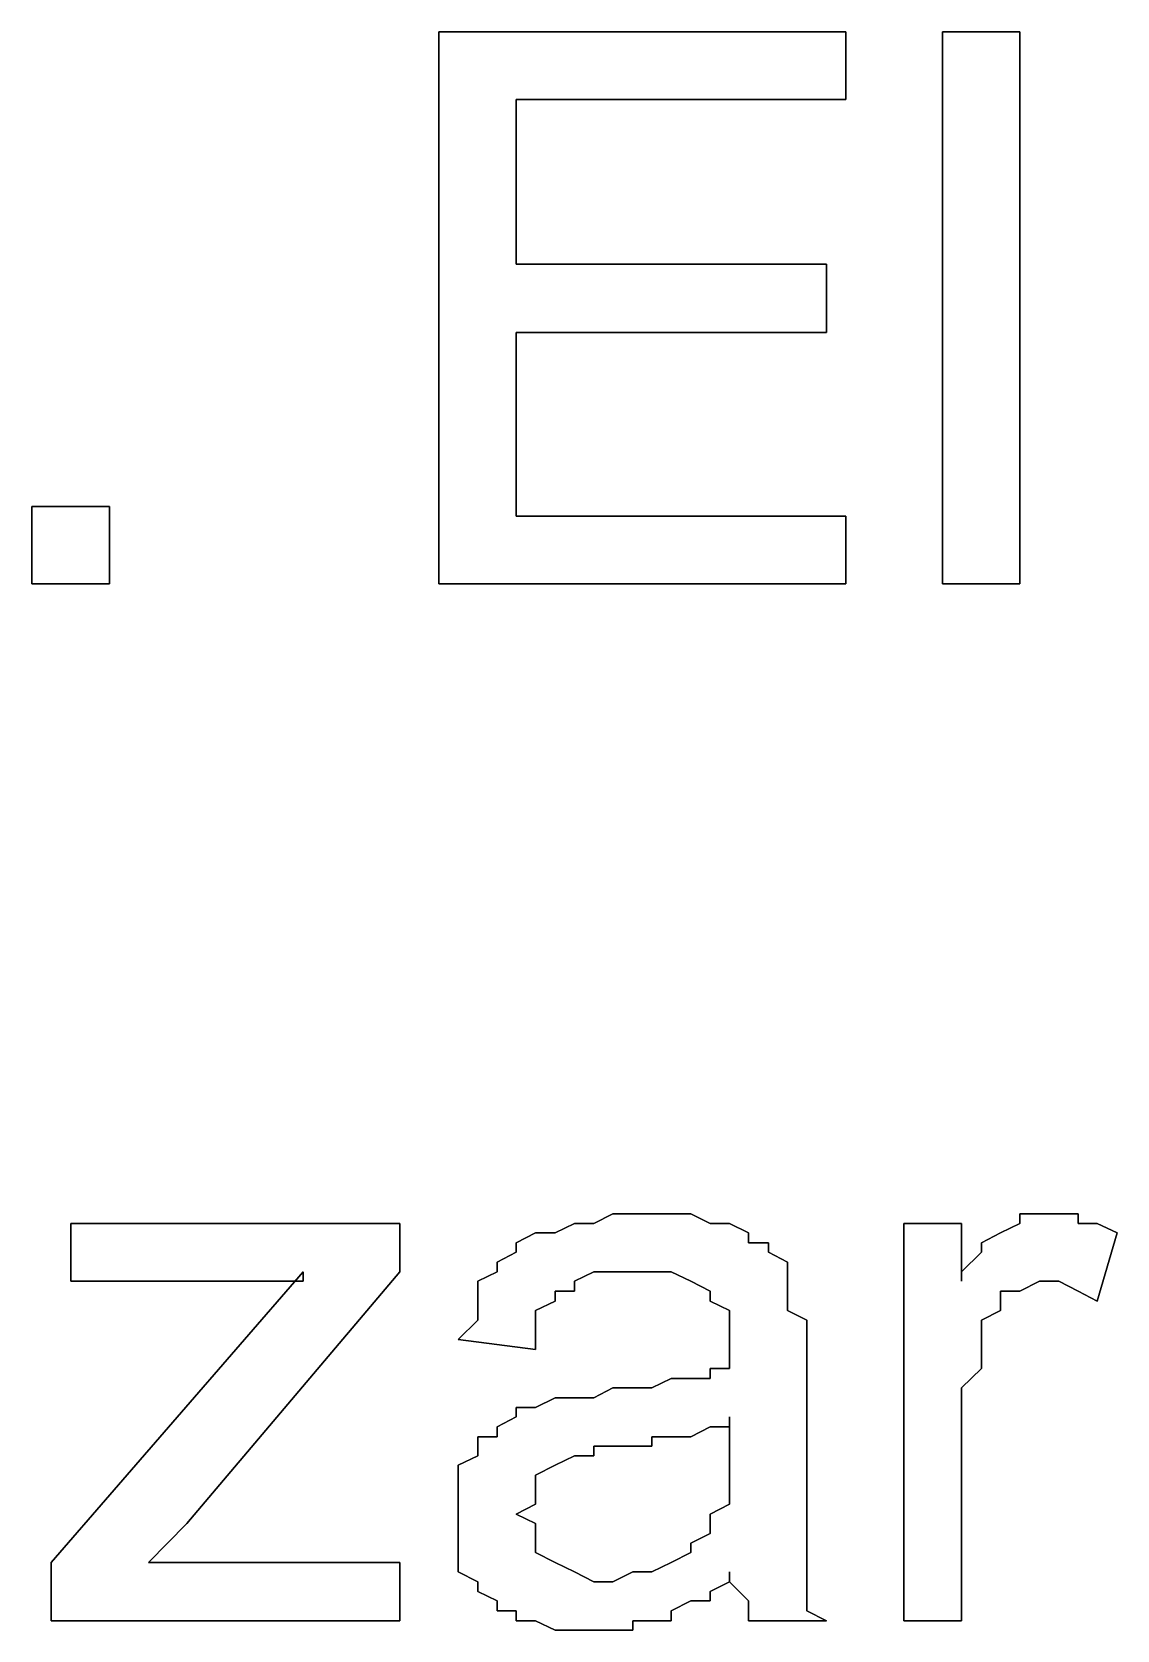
# Model space of a CAD drawing. Header units: metres. Extents: x 2.9 to 42.8, y 1.7 to 28.7.
# Drawn here: x 39.9556 to 40.1532, y 21.3572 to 21.6482 of the extents above; entities that cross this region are included whole.
import ezdxf

# ---------------------------------------------------------------- set-up
doc = ezdxf.new("R2010")
doc.units = ezdxf.units.M
doc.layers.add('GRIS', color=8, linetype='Continuous')

msp = doc.modelspace()

# ---------------------------------------------------------------- linework, layer by layer
at = {"layer": 'GRIS', "lineweight": -3}
for points in [[(40.1038, 21.6482), (40.0297, 21.6482), (40.1038, 21.6482)], [(40.0297, 21.6482), (40.0297, 21.5477), (40.0297, 21.6482)], [(40.1038, 21.6359), (40.1038, 21.6482), (40.1038, 21.6359)], [(40.1355, 21.6482), (40.1214, 21.6482), (40.1355, 21.6482)], [(40.1214, 21.6482), (40.1214, 21.5477), (40.1214, 21.6482)], [(40.1355, 21.5477), (40.1355, 21.6482), (40.1355, 21.5477)], [(40.0438, 21.6059), (40.0438, 21.6359), (40.0438, 21.6059)], [(40.0438, 21.6359), (40.1038, 21.6359), (40.0438, 21.6359)], [(40.1003, 21.6059), (40.0438, 21.6059), (40.1003, 21.6059)], [(40.1003, 21.5935), (40.1003, 21.6059), (40.1003, 21.5935)], [(40.0438, 21.56), (40.0438, 21.5935), (40.0438, 21.56)], [(40.0438, 21.5935), (40.1003, 21.5935), (40.0438, 21.5935)], [(39.9697, 21.5618), (39.9556, 21.5618), (39.9697, 21.5618)], [(39.9556, 21.5618), (39.9556, 21.5477), (39.9556, 21.5618)], [(39.9697, 21.5477), (39.9697, 21.5618), (39.9697, 21.5477)], [(40.1038, 21.56), (40.0438, 21.56), (40.1038, 21.56)], [(40.1038, 21.5477), (40.1038, 21.56), (40.1038, 21.5477)], [(39.9556, 21.5477), (39.9697, 21.5477), (39.9556, 21.5477)], [(40.0297, 21.5477), (40.1038, 21.5477), (40.0297, 21.5477)], [(40.1214, 21.5477), (40.1355, 21.5477), (40.1214, 21.5477)], [(40.0614, 21.433), (40.0579, 21.4312), (40.0614, 21.433)], [(40.065, 21.433), (40.0614, 21.433), (40.065, 21.433)], [(40.0685, 21.433), (40.065, 21.433), (40.0685, 21.433)], [(40.072, 21.433), (40.0685, 21.433), (40.072, 21.433)], [(40.0756, 21.433), (40.072, 21.433), (40.0756, 21.433)], [(40.0791, 21.4312), (40.0756, 21.433), (40.0791, 21.4312)], [(40.1391, 21.433), (40.1355, 21.433), (40.1391, 21.433)], [(40.1355, 21.433), (40.1355, 21.4312), (40.1355, 21.433)], [(40.1426, 21.433), (40.1391, 21.433), (40.1426, 21.433)], [(40.1461, 21.433), (40.1426, 21.433), (40.1461, 21.433)], [(40.1461, 21.4312), (40.1461, 21.433), (40.1461, 21.4312)], [(40.0226, 21.4312), (39.9627, 21.4312), (40.0226, 21.4312)], [(39.9627, 21.4312), (39.9627, 21.4207), (39.9627, 21.4312)], [(40.0226, 21.4224), (40.0226, 21.4312), (40.0226, 21.4224)], [(40.0473, 21.4295), (40.0438, 21.4277), (40.0473, 21.4295)], [(40.0509, 21.4295), (40.0473, 21.4295), (40.0509, 21.4295)], [(40.0544, 21.4312), (40.0509, 21.4295), (40.0544, 21.4312)], [(40.0579, 21.4312), (40.0544, 21.4312), (40.0579, 21.4312)], [(40.0826, 21.4312), (40.0791, 21.4312), (40.0826, 21.4312)], [(40.0861, 21.4295), (40.0826, 21.4312), (40.0861, 21.4295)], [(40.0861, 21.4277), (40.0861, 21.4295), (40.0861, 21.4277)], [(40.1249, 21.4312), (40.1144, 21.4312), (40.1249, 21.4312)], [(40.1144, 21.4312), (40.1144, 21.3589), (40.1144, 21.4312)], [(40.1249, 21.4207), (40.1249, 21.4312), (40.1249, 21.4207)], [(40.132, 21.4295), (40.1285, 21.4277), (40.132, 21.4295)], [(40.1355, 21.4312), (40.132, 21.4295), (40.1355, 21.4312)], [(40.1496, 21.4312), (40.1461, 21.4312), (40.1496, 21.4312)], [(40.1532, 21.4295), (40.1496, 21.4312), (40.1532, 21.4295)], [(40.1496, 21.4171), (40.1532, 21.4295), (40.1496, 21.4171)], [(40.0438, 21.4277), (40.0438, 21.426), (40.0438, 21.4277)], [(40.0897, 21.4277), (40.0861, 21.4277), (40.0897, 21.4277)], [(40.0897, 21.426), (40.0897, 21.4277), (40.0897, 21.426)], [(40.1285, 21.4277), (40.1285, 21.426), (40.1285, 21.4277)], [(40.0438, 21.426), (40.0403, 21.4242), (40.0438, 21.426)], [(40.0403, 21.4242), (40.0403, 21.4224), (40.0403, 21.4242)], [(40.0932, 21.4242), (40.0897, 21.426), (40.0932, 21.4242)], [(40.0932, 21.4207), (40.0932, 21.4242), (40.0932, 21.4207)], [(40.1285, 21.426), (40.1249, 21.4224), (40.1285, 21.426)], [(40.005, 21.4224), (39.9591, 21.3695), (40.005, 21.4224)], [(39.9627, 21.4207), (39.9909, 21.4207), (39.9627, 21.4207)], [(39.9838, 21.3766), (40.0226, 21.4224), (39.9838, 21.3766)], [(39.9909, 21.4207), (39.9944, 21.4207), (39.9909, 21.4207)], [(39.9944, 21.4207), (39.9979, 21.4207), (39.9944, 21.4207)], [(39.9979, 21.4207), (40.0015, 21.4207), (39.9979, 21.4207)], [(40.0015, 21.4207), (40.005, 21.4207), (40.0015, 21.4207)], [(40.005, 21.4207), (40.005, 21.4224), (40.005, 21.4207)], [(40.0403, 21.4224), (40.0368, 21.4207), (40.0403, 21.4224)], [(40.0368, 21.4207), (40.0368, 21.4171), (40.0368, 21.4207)], [(40.0544, 21.4207), (40.0579, 21.4224), (40.0544, 21.4207)], [(40.0544, 21.4189), (40.0544, 21.4207), (40.0544, 21.4189)], [(40.0579, 21.4224), (40.0614, 21.4224), (40.0579, 21.4224)], [(40.0614, 21.4224), (40.065, 21.4224), (40.0614, 21.4224)], [(40.065, 21.4224), (40.0685, 21.4224), (40.065, 21.4224)], [(40.0685, 21.4224), (40.072, 21.4224), (40.0685, 21.4224)], [(40.072, 21.4224), (40.0756, 21.4207), (40.072, 21.4224)], [(40.0756, 21.4207), (40.0791, 21.4189), (40.0756, 21.4207)], [(40.0932, 21.4189), (40.0932, 21.4207), (40.0932, 21.4189)], [(40.1249, 21.4224), (40.1249, 21.4207), (40.1249, 21.4224)], [(40.1355, 21.4189), (40.1391, 21.4207), (40.1355, 21.4189)], [(40.1391, 21.4207), (40.1426, 21.4207), (40.1391, 21.4207)], [(40.1426, 21.4207), (40.1461, 21.4189), (40.1426, 21.4207)], [(40.0509, 21.4171), (40.0509, 21.4189), (40.0509, 21.4171)], [(40.0509, 21.4189), (40.0544, 21.4189), (40.0509, 21.4189)], [(40.0791, 21.4189), (40.0791, 21.4171), (40.0791, 21.4189)], [(40.0932, 21.4171), (40.0932, 21.4189), (40.0932, 21.4171)], [(40.132, 21.4171), (40.132, 21.4189), (40.132, 21.4171)], [(40.132, 21.4189), (40.1355, 21.4189), (40.132, 21.4189)], [(40.1461, 21.4189), (40.1496, 21.4171), (40.1461, 21.4189)], [(40.0368, 21.4171), (40.0368, 21.4154), (40.0368, 21.4171)], [(40.0368, 21.4154), (40.0368, 21.4136), (40.0368, 21.4154)], [(40.0473, 21.4154), (40.0509, 21.4171), (40.0473, 21.4154)], [(40.0473, 21.4118), (40.0473, 21.4154), (40.0473, 21.4118)], [(40.0791, 21.4171), (40.0826, 21.4154), (40.0791, 21.4171)], [(40.0826, 21.4154), (40.0826, 21.4136), (40.0826, 21.4154)], [(40.0932, 21.4154), (40.0932, 21.4171), (40.0932, 21.4154)], [(40.0967, 21.4136), (40.0932, 21.4154), (40.0967, 21.4136)], [(40.1285, 21.4136), (40.132, 21.4154), (40.1285, 21.4136)], [(40.132, 21.4154), (40.132, 21.4171), (40.132, 21.4154)], [(40.0368, 21.4136), (40.0332, 21.4101), (40.0368, 21.4136)], [(40.0473, 21.4101), (40.0473, 21.4118), (40.0473, 21.4101)], [(40.0826, 21.4136), (40.0826, 21.4101), (40.0826, 21.4136)], [(40.0967, 21.4101), (40.0967, 21.4136), (40.0967, 21.4101)], [(40.1285, 21.4118), (40.1285, 21.4136), (40.1285, 21.4118)], [(40.1285, 21.4083), (40.1285, 21.4118), (40.1285, 21.4083)], [(40.0332, 21.4101), (40.0473, 21.4083), (40.0332, 21.4101)], [(40.0473, 21.4083), (40.0473, 21.4101), (40.0473, 21.4083)], [(40.0826, 21.4101), (40.0826, 21.4083), (40.0826, 21.4101)], [(40.0967, 21.4083), (40.0967, 21.4101), (40.0967, 21.4083)], [(40.0826, 21.4083), (40.0826, 21.4048), (40.0826, 21.4083)], [(40.0967, 21.4048), (40.0967, 21.4083), (40.0967, 21.4048)], [(40.1285, 21.4066), (40.1285, 21.4083), (40.1285, 21.4066)], [(40.1285, 21.4048), (40.1285, 21.4066), (40.1285, 21.4048)], [(40.0826, 21.4048), (40.0791, 21.4048), (40.0826, 21.4048)], [(40.0791, 21.4048), (40.0791, 21.403), (40.0791, 21.4048)], [(40.0967, 21.3889), (40.0967, 21.4048), (40.0967, 21.3889)], [(40.1249, 21.4013), (40.1285, 21.4048), (40.1249, 21.4013)], [(40.0614, 21.4013), (40.0579, 21.3995), (40.0614, 21.4013)], [(40.065, 21.4013), (40.0614, 21.4013), (40.065, 21.4013)], [(40.0685, 21.4013), (40.065, 21.4013), (40.0685, 21.4013)], [(40.072, 21.403), (40.0685, 21.4013), (40.072, 21.403)], [(40.0756, 21.403), (40.072, 21.403), (40.0756, 21.403)], [(40.0791, 21.403), (40.0756, 21.403), (40.0791, 21.403)], [(40.1249, 21.3995), (40.1249, 21.4013), (40.1249, 21.3995)], [(40.0473, 21.3977), (40.0438, 21.3977), (40.0473, 21.3977)], [(40.0438, 21.3977), (40.0438, 21.396), (40.0438, 21.3977)], [(40.0509, 21.3995), (40.0473, 21.3977), (40.0509, 21.3995)], [(40.0544, 21.3995), (40.0509, 21.3995), (40.0544, 21.3995)], [(40.0579, 21.3995), (40.0544, 21.3995), (40.0579, 21.3995)], [(40.1249, 21.396), (40.1249, 21.3995), (40.1249, 21.396)], [(40.0438, 21.396), (40.0403, 21.3942), (40.0438, 21.396)], [(40.0826, 21.396), (40.0826, 21.3907), (40.0826, 21.396)], [(40.0826, 21.3942), (40.0826, 21.396), (40.0826, 21.3942)], [(40.1249, 21.3589), (40.1249, 21.396), (40.1249, 21.3589)], [(40.0403, 21.3924), (40.0368, 21.3924), (40.0403, 21.3924)], [(40.0368, 21.3924), (40.0368, 21.3889), (40.0368, 21.3924)], [(40.0403, 21.3942), (40.0403, 21.3924), (40.0403, 21.3942)], [(40.0685, 21.3907), (40.0685, 21.3924), (40.0685, 21.3907)], [(40.0685, 21.3924), (40.072, 21.3924), (40.0685, 21.3924)], [(40.072, 21.3924), (40.0756, 21.3924), (40.072, 21.3924)], [(40.0756, 21.3924), (40.0791, 21.3942), (40.0756, 21.3924)], [(40.0791, 21.3942), (40.0826, 21.3942), (40.0791, 21.3942)], [(40.0368, 21.3889), (40.0332, 21.3872), (40.0368, 21.3889)], [(40.0509, 21.3872), (40.0544, 21.3889), (40.0509, 21.3872)], [(40.0544, 21.3889), (40.0579, 21.3889), (40.0544, 21.3889)], [(40.0579, 21.3889), (40.0579, 21.3907), (40.0579, 21.3889)], [(40.0579, 21.3907), (40.0614, 21.3907), (40.0579, 21.3907)], [(40.0614, 21.3907), (40.065, 21.3907), (40.0614, 21.3907)], [(40.065, 21.3907), (40.0685, 21.3907), (40.065, 21.3907)], [(40.0826, 21.3907), (40.0826, 21.3872), (40.0826, 21.3907)], [(40.0967, 21.3854), (40.0967, 21.3889), (40.0967, 21.3854)], [(40.0332, 21.3872), (40.0332, 21.3854), (40.0332, 21.3872)], [(40.0473, 21.3854), (40.0509, 21.3872), (40.0473, 21.3854)], [(40.0826, 21.3872), (40.0826, 21.3836), (40.0826, 21.3872)], [(40.0332, 21.3854), (40.0332, 21.3819), (40.0332, 21.3854)], [(40.0473, 21.3836), (40.0473, 21.3854), (40.0473, 21.3836)], [(40.0473, 21.3819), (40.0473, 21.3836), (40.0473, 21.3819)], [(40.0826, 21.3836), (40.0826, 21.3819), (40.0826, 21.3836)], [(40.0967, 21.3819), (40.0967, 21.3854), (40.0967, 21.3819)], [(40.0332, 21.3819), (40.0332, 21.3801), (40.0332, 21.3819)], [(40.0332, 21.3801), (40.0332, 21.3783), (40.0332, 21.3801)], [(40.0438, 21.3783), (40.0473, 21.3801), (40.0438, 21.3783)], [(40.0473, 21.3801), (40.0473, 21.3819), (40.0473, 21.3801)], [(40.0826, 21.3801), (40.0791, 21.3783), (40.0826, 21.3801)], [(40.0826, 21.3819), (40.0826, 21.3801), (40.0826, 21.3819)], [(40.0967, 21.3783), (40.0967, 21.3819), (40.0967, 21.3783)], [(40.0332, 21.3783), (40.0332, 21.3748), (40.0332, 21.3783)], [(40.0473, 21.3766), (40.0438, 21.3783), (40.0473, 21.3766)], [(40.0791, 21.3783), (40.0791, 21.3766), (40.0791, 21.3783)], [(40.0967, 21.3766), (40.0967, 21.3783), (40.0967, 21.3766)], [(39.9768, 21.3695), (39.9838, 21.3766), (39.9768, 21.3695)], [(40.0332, 21.3748), (40.0332, 21.373), (40.0332, 21.3748)], [(40.0473, 21.373), (40.0473, 21.3766), (40.0473, 21.373)], [(40.0791, 21.3748), (40.0756, 21.373), (40.0791, 21.3748)], [(40.0791, 21.3766), (40.0791, 21.3748), (40.0791, 21.3766)], [(40.0967, 21.373), (40.0967, 21.3766), (40.0967, 21.373)], [(40.0332, 21.373), (40.0332, 21.3713), (40.0332, 21.373)], [(40.0332, 21.3713), (40.0332, 21.3678), (40.0332, 21.3713)], [(40.0473, 21.3713), (40.0473, 21.373), (40.0473, 21.3713)], [(40.0509, 21.3695), (40.0473, 21.3713), (40.0509, 21.3695)], [(40.0756, 21.3713), (40.072, 21.3695), (40.0756, 21.3713)], [(40.0756, 21.373), (40.0756, 21.3713), (40.0756, 21.373)], [(40.0967, 21.3713), (40.0967, 21.373), (40.0967, 21.3713)], [(40.0967, 21.3695), (40.0967, 21.3713), (40.0967, 21.3695)], [(39.9591, 21.3695), (39.9591, 21.3589), (39.9591, 21.3695)], [(39.9803, 21.3695), (39.9768, 21.3695), (39.9803, 21.3695)], [(39.9838, 21.3695), (39.9803, 21.3695), (39.9838, 21.3695)], [(39.9874, 21.3695), (39.9838, 21.3695), (39.9874, 21.3695)], [(39.9909, 21.3695), (39.9874, 21.3695), (39.9909, 21.3695)], [(40.0226, 21.3695), (39.9909, 21.3695), (40.0226, 21.3695)], [(40.0226, 21.3589), (40.0226, 21.3695), (40.0226, 21.3589)], [(40.0544, 21.3678), (40.0509, 21.3695), (40.0544, 21.3678)], [(40.072, 21.3695), (40.0685, 21.3678), (40.072, 21.3695)], [(40.0967, 21.3678), (40.0967, 21.3695), (40.0967, 21.3678)], [(40.0332, 21.3678), (40.0368, 21.366), (40.0332, 21.3678)], [(40.0368, 21.366), (40.0368, 21.3642), (40.0368, 21.366)], [(40.0579, 21.366), (40.0544, 21.3678), (40.0579, 21.366)], [(40.0614, 21.366), (40.0579, 21.366), (40.0614, 21.366)], [(40.065, 21.3678), (40.0614, 21.366), (40.065, 21.3678)], [(40.0685, 21.3678), (40.065, 21.3678), (40.0685, 21.3678)], [(40.0791, 21.3642), (40.0826, 21.366), (40.0791, 21.3642)], [(40.0826, 21.3678), (40.0826, 21.366), (40.0826, 21.3678)], [(40.0826, 21.366), (40.0826, 21.3678), (40.0826, 21.366)], [(40.0826, 21.366), (40.0861, 21.3625), (40.0826, 21.366)], [(40.0967, 21.366), (40.0967, 21.3678), (40.0967, 21.366)], [(40.0967, 21.3625), (40.0967, 21.366), (40.0967, 21.3625)], [(40.0368, 21.3642), (40.0403, 21.3625), (40.0368, 21.3642)], [(40.0403, 21.3625), (40.0403, 21.3607), (40.0403, 21.3625)], [(40.072, 21.3607), (40.0756, 21.3625), (40.072, 21.3607)], [(40.0756, 21.3625), (40.0791, 21.3625), (40.0756, 21.3625)], [(40.0791, 21.3625), (40.0791, 21.3642), (40.0791, 21.3625)], [(40.0861, 21.3625), (40.0861, 21.3607), (40.0861, 21.3625)], [(40.0967, 21.3607), (40.0967, 21.3625), (40.0967, 21.3607)], [(40.0403, 21.3607), (40.0438, 21.3607), (40.0403, 21.3607)], [(40.0438, 21.3607), (40.0438, 21.3589), (40.0438, 21.3607)], [(40.072, 21.3589), (40.072, 21.3607), (40.072, 21.3589)], [(40.0861, 21.3607), (40.0861, 21.3589), (40.0861, 21.3607)], [(40.1003, 21.3589), (40.0967, 21.3607), (40.1003, 21.3589)], [(39.9591, 21.3589), (40.0226, 21.3589), (39.9591, 21.3589)], [(40.0438, 21.3589), (40.0473, 21.3589), (40.0438, 21.3589)], [(40.0473, 21.3589), (40.0509, 21.3572), (40.0473, 21.3589)], [(40.0509, 21.3572), (40.0544, 21.3572), (40.0509, 21.3572)], [(40.0544, 21.3572), (40.0579, 21.3572), (40.0544, 21.3572)], [(40.0579, 21.3572), (40.0614, 21.3572), (40.0579, 21.3572)], [(40.0614, 21.3572), (40.065, 21.3572), (40.0614, 21.3572)], [(40.065, 21.3572), (40.065, 21.3589), (40.065, 21.3572)], [(40.065, 21.3589), (40.0685, 21.3589), (40.065, 21.3589)], [(40.0685, 21.3589), (40.072, 21.3589), (40.0685, 21.3589)], [(40.0861, 21.3589), (40.1003, 21.3589), (40.0861, 21.3589)], [(40.1144, 21.3589), (40.1249, 21.3589), (40.1144, 21.3589)]]:
    msp.add_lwpolyline(points, dxfattribs=at)

doc.saveas('drawing.dxf')
